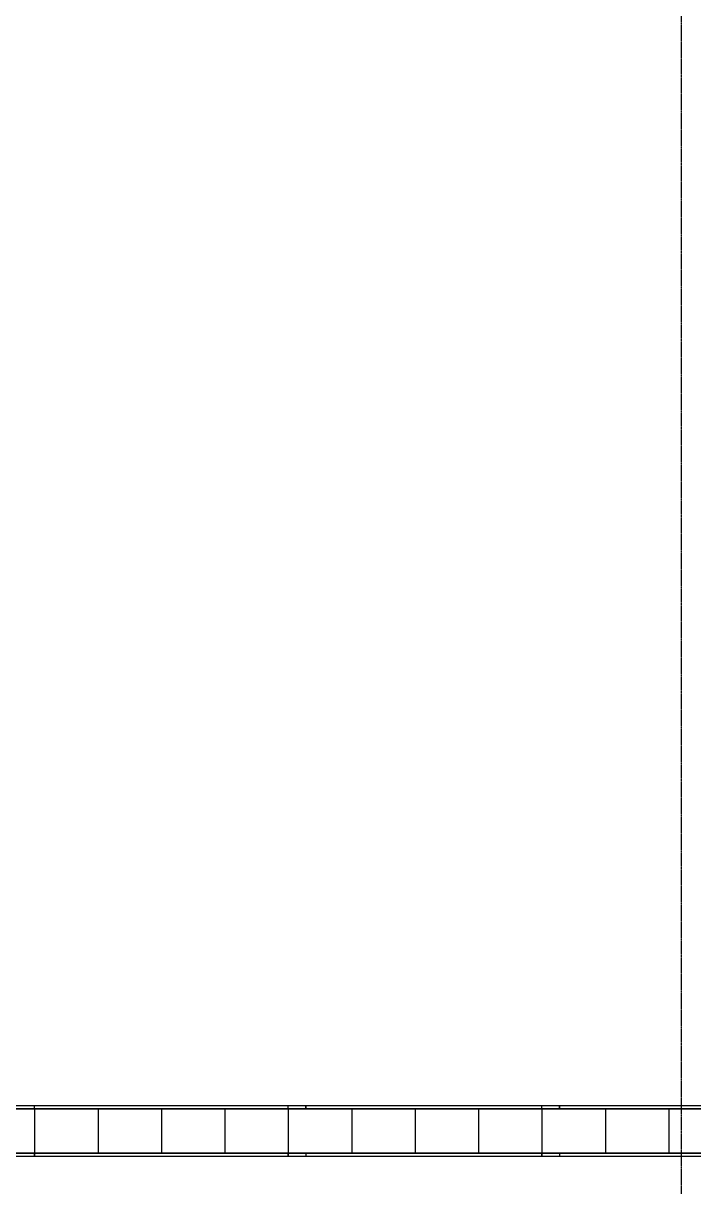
# Model space of a CAD drawing. Header units: inches. Extents: x -21257 to 11444, y 0 to 8704.
# Drawn here: x 6617 to 6934, y 579 to 1129 of the extents above; entities that cross this region are included whole.
import ezdxf

# ---------------------------------------------------------------- set-up
doc = ezdxf.new("R2010")
doc.units = ezdxf.units.IN
doc.header["$MEASUREMENT"] = 0
doc.linetypes.add('CENTER2', pattern=[1.125, 0.75, -0.125, 0.125, -0.125])
for name, color, linetype in [('500-CONV-LAYOUT', 4, 'Continuous'), ('500-CONV-LAYOUT-LOWER', 4, 'Continuous'), ('Bldg_Cline', 8, 'CENTER2')]:
    doc.layers.add(name, color=color, linetype=linetype)

# ---------------------------------------------------------------- blocks, each defined once
blk = doc.blocks.new('Promise-US15-100330-00-10-003 Bldg Colums')
at = {"layer": 'Bldg_Cline'}
blk.add_line((6000, 7192), (6000, 8), dxfattribs=at)
blk = doc.blocks.new('Promise-US15-100330-00-20-408 500 600 Series')
at = {"layer": '500-CONV-LAYOUT', "linetype": 'Continuous'}
for p, q in [((-8927.72, -13955.08, 263.5), (-8927.72, -13953.58, 263.5)), ((-8927.72, -13955.08, 270), (-8927.72, -13953.58, 270)), ((-8927.72, -13955.08, 270), (-8927.72, -13976.08, 270)), ((-8927.72, -13955.08, 270), (-8927.72, -13955.08, 263.5)), ((-8897.72, -13955.08, 270), (-8897.72, -13976.08, 270)), ((-8867.72, -13955.08, 270), (-8867.72, -13976.08, 270)), ((-8837.72, -13955.08, 270), (-8837.72, -13976.08, 270)), ((-8807.72, -13955.08, 263.5), (-8807.72, -13953.58, 263.5)), ((-8807.72, -13955.08, 270), (-8807.72, -13953.58, 270)), ((-8807.72, -13955.08, 270), (-8807.72, -13976.08, 270)), ((-8807.72, -13955.08, 270), (-8807.72, -13955.08, 263.5)), ((-8777.72, -13955.08, 270), (-8777.72, -13976.08, 270)), ((-8747.72, -13955.08, 270), (-8747.72, -13976.08, 270)), ((-8717.72, -13955.08, 270), (-8717.72, -13976.08, 270)), ((-8687.72, -13955.08, 263.5), (-8687.72, -13953.58, 263.5)), ((-8687.72, -13955.08, 270), (-8687.72, -13953.58, 270)), ((-8687.72, -13955.08, 270), (-8687.72, -13976.08, 270)), ((-8687.72, -13955.08, 270), (-8687.72, -13955.08, 263.5)), ((-8657.72, -13955.08, 270), (-8657.72, -13976.08, 270)), ((-8627.72, -13955.08, 270), (-8627.72, -13976.08, 270)), ((-8927.72, -13976.08, 263.5), (-8927.72, -13977.58, 263.5)), ((-8927.72, -13976.08, 270), (-8927.72, -13976.08, 263.5)), ((-8927.72, -13977.58, 270), (-8927.72, -13976.08, 270)), ((-8807.72, -13976.08, 263.5), (-8807.72, -13977.58, 263.5)), ((-8807.72, -13976.08, 270), (-8807.72, -13976.08, 263.5)), ((-8807.72, -13977.58, 270), (-8807.72, -13976.08, 270)), ((-8687.72, -13976.08, 263.5), (-8687.72, -13977.58, 263.5)), ((-8687.72, -13976.08, 270), (-8687.72, -13976.08, 263.5)), ((-8687.72, -13977.58, 270), (-8687.72, -13976.08, 270))]:
    blk.add_line(p, q, dxfattribs=at)
at = {"layer": '500-CONV-LAYOUT'}
for points in [[(-7727.72, -13955.08, 263.5), (-9047.72, -13955.08, 263.5), (-9047.72, -13953.58, 263.5), (-7727.72, -13953.58, 263.5)], [(-7727.72, -13955.08, 270), (-9047.72, -13955.08, 270), (-9047.72, -13953.58, 270), (-7727.72, -13953.58, 270)], [(-7727.72, -13976.08, 270), (-9047.72, -13976.08, 270), (-9047.72, -13955.08, 270), (-7727.72, -13955.08, 270)], [(-7727.72, -13955.08, 270), (-9047.72, -13955.08, 270), (-9047.72, -13955.08, 263.5), (-7727.72, -13955.08, 263.5)], [(-7727.72, -13976.08, 270), (-9047.72, -13976.08, 270), (-9047.72, -13976.08, 263.5), (-7727.72, -13976.08, 263.5)], [(-7727.72, -13977.58, 263.5), (-9047.72, -13977.58, 263.5), (-9047.72, -13976.08, 263.5), (-7727.72, -13976.08, 263.5)], [(-7727.72, -13977.58, 270), (-9047.72, -13977.58, 270), (-9047.72, -13976.08, 270), (-7727.72, -13976.08, 270)]]:
    blk.add_3dface(points, dxfattribs=at)
at = {"layer": '500-CONV-LAYOUT-LOWER'}
for p, q in [((-8799.47, -13955.06, 215.5), (-8799.47, -13953.56, 215.5)), ((-8799.47, -13953.56, 222), (-8799.47, -13955.06, 222)), ((-8799.47, -13955.06, 222), (-8799.47, -13955.06, 215.5)), ((-8679.47, -13955.06, 215.5), (-8679.47, -13953.56, 215.5)), ((-8679.47, -13953.56, 222), (-8679.47, -13955.06, 222)), ((-8679.47, -13955.06, 222), (-8679.47, -13955.06, 215.5)), ((-8799.47, -13976.06, 215.5), (-8799.47, -13977.56, 215.5)), ((-8799.47, -13976.06, 222), (-8799.47, -13976.06, 215.5)), ((-8799.47, -13976.06, 222), (-8799.47, -13977.56, 222)), ((-8679.47, -13976.06, 215.5), (-8679.47, -13977.56, 215.5)), ((-8679.47, -13976.06, 222), (-8679.47, -13976.06, 215.5)), ((-8679.47, -13976.06, 222), (-8679.47, -13977.56, 222))]:
    blk.add_line(p, q, dxfattribs=at)
for points in [[(-9039.47, -13953.56, 215.5), (-7599.47, -13953.56, 215.5), (-7599.47, -13955.06, 215.5), (-9039.47, -13955.06, 215.5)], [(-9039.47, -13953.56, 222), (-7599.47, -13953.56, 222), (-7599.47, -13955.06, 222), (-9039.47, -13955.06, 222)], [(-9039.47, -13955.06, 222), (-7599.47, -13955.06, 222), (-7599.47, -13976.06, 222), (-9039.47, -13976.06, 222)], [(-9039.47, -13955.06, 222), (-7599.47, -13955.06, 222), (-7599.47, -13955.06, 215.5), (-9039.47, -13955.06, 215.5)], [(-9039.47, -13976.06, 222), (-7599.47, -13976.06, 222), (-7599.47, -13976.06, 215.5), (-9039.47, -13976.06, 215.5)], [(-9039.47, -13976.06, 215.5), (-7599.47, -13976.06, 215.5), (-7599.47, -13977.56, 215.5), (-9039.47, -13977.56, 215.5)], [(-9039.47, -13976.06, 222), (-7599.47, -13976.06, 222), (-7599.47, -13977.56, 222), (-9039.47, -13977.56, 222)]]:
    blk.add_3dface(points, dxfattribs=at)

msp = doc.modelspace()

# ---------------------------------------------------------------- linework, layer by layer
at = {"layer": '500-CONV-LAYOUT-LOWER', "invisible_edges": 15}
for points in [[(6623.07, 1009.7, 270), (6637.49, 1008.03, 270), (6637.12, 1006.58, 270), (6623.1, 1008.2, 270)], [(6623.07, 1009.45, 270), (6637.49, 1007.78, 270), (6637.12, 1006.33, 270), (6623.1, 1007.95, 270)], [(6623.07, 1009.32, 270), (6637.49, 1007.66, 270), (6637.12, 1006.2, 270), (6623.1, 1007.82, 270)], [(6623.46, 987.2, 270), (6631.98, 986.22, 270), (6637.12, 1006.58, 270), (6623.1, 1008.2, 270)], [(6623.46, 986.95, 270), (6631.98, 985.97, 270), (6637.12, 1006.33, 270), (6623.1, 1007.95, 270)], [(6623.46, 986.83, 270), (6631.98, 985.84, 270), (6637.12, 1006.2, 270), (6623.1, 1007.82, 270)], [(6624.04, 1009.7, 260.5), (6638.27, 1007.83, 260.5), (6637.88, 1006.38, 260.5), (6624.04, 1008.2, 260.5)], [(6624.04, 1009.45, 260.5), (6638.27, 1007.58, 260.5), (6637.88, 1006.13, 260.5), (6624.04, 1007.95, 260.5)], [(6624.04, 1009.33, 260.5), (6638.27, 1007.45, 260.5), (6637.88, 1006, 260.5), (6624.04, 1007.83, 260.5)], [(6637.49, 1008.03, 270), (6650.97, 1002.65, 270), (6650.24, 1001.35, 270), (6637.12, 1006.58, 270)], [(6637.49, 1007.78, 270), (6650.97, 1002.4, 270), (6650.24, 1001.1, 270), (6637.12, 1006.33, 270)], [(6637.49, 1007.66, 270), (6650.97, 1002.28, 270), (6650.24, 1000.97, 270), (6637.12, 1006.2, 270)], [(6638.27, 1007.83, 260.5), (6651.54, 1002.33, 260.5), (6650.79, 1001.03, 260.5), (6637.88, 1006.38, 260.5)], [(6638.27, 1007.58, 260.5), (6651.54, 1002.08, 260.5), (6650.79, 1000.78, 260.5), (6637.88, 1006.13, 260.5)], [(6638.27, 1007.45, 260.5), (6651.54, 1001.96, 260.5), (6650.79, 1000.66, 260.5), (6637.88, 1006, 260.5)], [(6631.98, 986.22, 270), (6639.95, 983.04, 270), (6650.24, 1001.35, 270), (6637.12, 1006.58, 270)], [(6631.98, 985.97, 270), (6639.95, 982.79, 270), (6650.24, 1001.1, 270), (6637.12, 1006.33, 270)], [(6631.98, 985.84, 270), (6639.95, 982.66, 270), (6650.24, 1000.97, 270), (6637.12, 1006.2, 270)], [(6650.97, 1002.65, 270), (6662.58, 993.93, 270), (6661.53, 992.86, 270), (6650.24, 1001.35, 270)], [(6650.97, 1002.4, 270), (6662.58, 993.68, 270), (6661.53, 992.61, 270), (6650.24, 1001.1, 270)], [(6650.97, 1002.28, 270), (6662.58, 993.56, 270), (6661.53, 992.49, 270), (6650.24, 1000.97, 270)], [(6651.54, 1002.33, 260.5), (6662.92, 993.59, 260.5), (6661.86, 992.53, 260.5), (6650.79, 1001.03, 260.5)], [(6651.54, 1002.08, 260.5), (6662.92, 993.34, 260.5), (6661.86, 992.28, 260.5), (6650.79, 1000.78, 260.5)], [(6651.54, 1001.96, 260.5), (6662.92, 993.22, 260.5), (6661.86, 992.16, 260.5), (6650.79, 1000.66, 260.5)], [(6639.95, 983.04, 270), (6646.81, 977.89, 270), (6661.53, 992.86, 270), (6650.24, 1001.35, 270)], [(6639.95, 982.79, 270), (6646.81, 977.64, 270), (6661.53, 992.61, 270), (6650.24, 1001.1, 270)], [(6639.95, 982.66, 270), (6646.81, 977.51, 270), (6661.53, 992.49, 270), (6650.24, 1000.97, 270)], [(6646.81, 977.89, 270), (6652.08, 971.12, 270), (6670.21, 981.72, 270), (6661.53, 992.86, 270)], [(6646.81, 977.64, 270), (6652.08, 970.87, 270), (6670.21, 981.47, 270), (6661.53, 992.61, 270)], [(6646.81, 977.51, 270), (6652.08, 970.74, 270), (6670.21, 981.35, 270), (6661.53, 992.49, 270)], [(6662.58, 993.93, 270), (6671.5, 982.48, 270), (6670.21, 981.72, 270), (6661.53, 992.86, 270)], [(6662.58, 993.68, 270), (6671.5, 982.23, 270), (6670.21, 981.47, 270), (6661.53, 992.61, 270)], [(6662.58, 993.56, 270), (6671.5, 982.11, 270), (6670.21, 981.35, 270), (6661.53, 992.49, 270)], [(6662.92, 993.59, 260.5), (6671.66, 982.2, 260.5), (6670.36, 981.45, 260.5), (6661.86, 992.53, 260.5)], [(6662.92, 993.34, 260.5), (6671.66, 981.95, 260.5), (6670.36, 981.2, 260.5), (6661.86, 992.28, 260.5)], [(6662.92, 993.22, 260.5), (6671.66, 981.83, 260.5), (6670.36, 981.08, 260.5), (6661.86, 992.16, 260.5)], [(6623.49, 985.7, 270), (6631.62, 984.76, 270), (6631.98, 986.22, 270), (6623.46, 987.2, 270)], [(6623.49, 985.45, 270), (6631.62, 984.51, 270), (6631.98, 985.97, 270), (6623.46, 986.95, 270)], [(6623.49, 985.33, 270), (6631.62, 984.39, 270), (6631.98, 985.84, 270), (6623.46, 986.83, 270)], [(6624.04, 985.71, 260.5), (6632.06, 984.65, 260.5), (6632.45, 986.1, 260.5), (6624.04, 987.21, 260.5)], [(6624.04, 985.46, 260.5), (6632.06, 984.4, 260.5), (6632.45, 985.85, 260.5), (6624.04, 986.96, 260.5)], [(6624.04, 985.33, 260.5), (6632.06, 984.27, 260.5), (6632.45, 985.72, 260.5), (6624.04, 986.83, 260.5)], [(6631.62, 984.76, 270), (6639.22, 981.73, 270), (6639.95, 983.04, 270), (6631.98, 986.22, 270)], [(6631.62, 984.51, 270), (6639.22, 981.48, 270), (6639.95, 982.79, 270), (6631.98, 985.97, 270)], [(6631.62, 984.39, 270), (6639.22, 981.36, 270), (6639.95, 982.66, 270), (6631.98, 985.84, 270)], [(6632.06, 984.65, 260.5), (6639.53, 981.55, 260.5), (6640.28, 982.85, 260.5), (6632.45, 986.1, 260.5)], [(6632.06, 984.4, 260.5), (6639.53, 981.3, 260.5), (6640.28, 982.6, 260.5), (6632.45, 985.85, 260.5)], [(6632.06, 984.27, 260.5), (6639.53, 981.17, 260.5), (6640.28, 982.47, 260.5), (6632.45, 985.72, 260.5)], [(6639.22, 981.73, 270), (6645.76, 976.82, 270), (6646.81, 977.89, 270), (6639.95, 983.04, 270)], [(6639.22, 981.48, 270), (6645.76, 976.57, 270), (6646.81, 977.64, 270), (6639.95, 982.79, 270)], [(6639.22, 981.36, 270), (6645.76, 976.44, 270), (6646.81, 977.51, 270), (6639.95, 982.66, 270)], [(6639.53, 981.55, 260.5), (6645.95, 976.62, 260.5), (6647.01, 977.68, 260.5), (6640.28, 982.85, 260.5)], [(6639.53, 981.3, 260.5), (6645.95, 976.37, 260.5), (6647.01, 977.43, 260.5), (6640.28, 982.6, 260.5)], [(6639.53, 981.17, 260.5), (6645.95, 976.25, 260.5), (6647.01, 977.31, 260.5), (6640.28, 982.47, 260.5)], [(6652.08, 971.12, 270), (6655.4, 963.21, 270), (6675.67, 968.7, 270), (6670.21, 981.72, 270)], [(6652.08, 970.87, 270), (6655.4, 962.96, 270), (6675.67, 968.45, 270), (6670.21, 981.47, 270)], [(6652.08, 970.74, 270), (6655.4, 962.83, 270), (6675.67, 968.33, 270), (6670.21, 981.35, 270)], [(6671.5, 982.48, 270), (6677.11, 969.09, 270), (6675.67, 968.7, 270), (6670.21, 981.72, 270)], [(6671.5, 982.23, 270), (6677.11, 968.84, 270), (6675.67, 968.45, 270), (6670.21, 981.47, 270)], [(6671.5, 982.11, 270), (6677.11, 968.72, 270), (6675.67, 968.33, 270), (6670.21, 981.35, 270)], [(6671.66, 982.2, 260.5), (6677.16, 968.94, 260.5), (6675.71, 968.55, 260.5), (6670.36, 981.45, 260.5)], [(6671.66, 981.95, 260.5), (6677.16, 968.69, 260.5), (6675.71, 968.3, 260.5), (6670.36, 981.2, 260.5)], [(6671.66, 981.83, 260.5), (6677.16, 968.56, 260.5), (6675.71, 968.17, 260.5), (6670.36, 981.08, 260.5)], [(6645.76, 976.82, 270), (6650.79, 970.36, 270), (6652.08, 971.12, 270), (6646.81, 977.89, 270)], [(6645.76, 976.57, 270), (6650.79, 970.11, 270), (6652.08, 970.87, 270), (6646.81, 977.64, 270)], [(6645.76, 976.44, 270), (6650.79, 969.99, 270), (6652.08, 970.74, 270), (6646.81, 977.51, 270)], [(6645.95, 976.62, 260.5), (6650.88, 970.2, 260.5), (6652.18, 970.95, 260.5), (6647.01, 977.68, 260.5)], [(6645.95, 976.37, 260.5), (6650.88, 969.95, 260.5), (6652.18, 970.7, 260.5), (6647.01, 977.43, 260.5)], [(6645.95, 976.25, 260.5), (6650.88, 969.83, 260.5), (6652.18, 970.58, 260.5), (6647.01, 977.31, 260.5)], [(6650.79, 970.36, 270), (6653.95, 962.82, 270), (6655.4, 963.21, 270), (6652.08, 971.12, 270)], [(6650.79, 970.11, 270), (6653.95, 962.57, 270), (6655.4, 962.96, 270), (6652.08, 970.87, 270)], [(6650.79, 969.99, 270), (6653.95, 962.44, 270), (6655.4, 962.83, 270), (6652.08, 970.74, 270)], [(6650.88, 970.2, 260.5), (6653.97, 962.73, 260.5), (6655.42, 963.12, 260.5), (6652.18, 970.95, 260.5)], [(6650.88, 969.95, 260.5), (6653.97, 962.48, 260.5), (6655.42, 962.87, 260.5), (6652.18, 970.7, 260.5)], [(6650.88, 969.83, 260.5), (6653.97, 962.35, 260.5), (6655.42, 962.74, 260.5), (6652.18, 970.58, 260.5)], [(6655.4, 963.21, 270), (6656.53, 954.71, 270), (6677.53, 954.71, 270), (6675.67, 968.7, 270)], [(6677.11, 969.09, 270), (6679.03, 954.71, 270), (6677.53, 954.71, 270), (6675.67, 968.7, 270)], [(6677.16, 968.94, 260.5), (6679.03, 954.71, 260.5), (6677.53, 954.71, 260.5), (6675.71, 968.55, 260.5)], [(6653.95, 962.82, 270), (6655.03, 954.71, 270), (6656.53, 954.71, 270), (6655.4, 963.21, 270)], [(6653.97, 962.73, 260.5), (6655.03, 954.71, 260.5), (6656.53, 954.71, 260.5), (6655.42, 963.12, 260.5)], [(6656.53, 649.05, 222), (6655.54, 640.53, 222), (6675.9, 635.39, 222), (6677.52, 649.42, 222)], [(6656.53, 649.05, 222), (6655.54, 640.53, 222), (6675.9, 635.39, 222), (6677.52, 649.42, 222)], [(6656.53, 649.05, 222), (6655.54, 640.53, 222), (6675.9, 635.39, 222), (6677.52, 649.42, 222)], [(6656.53, 649.05, 222), (6655.54, 640.53, 222), (6675.9, 635.39, 222), (6677.52, 649.42, 222)], [(6656.53, 649.05, 222), (6655.54, 640.53, 222), (6675.9, 635.39, 222), (6677.52, 649.42, 222)], [(6679.02, 649.45, 222), (6677.36, 635.03, 222), (6675.9, 635.39, 222), (6677.52, 649.42, 222)], [(6679.02, 649.45, 222), (6677.36, 635.03, 222), (6675.9, 635.39, 222), (6677.52, 649.42, 222)], [(6679.02, 649.45, 222), (6677.36, 635.03, 222), (6675.9, 635.39, 222), (6677.52, 649.42, 222)], [(6679.02, 649.45, 222), (6677.36, 635.03, 222), (6675.9, 635.39, 222), (6677.52, 649.42, 222)], [(6679.02, 649.45, 222), (6677.36, 635.03, 222), (6675.9, 635.39, 222), (6677.52, 649.42, 222)], [(6655.03, 648.48, 212.5), (6653.97, 640.46, 212.5), (6655.42, 640.07, 212.5), (6656.53, 648.48, 212.5)], [(6655.03, 648.48, 212.5), (6653.97, 640.46, 212.5), (6655.42, 640.07, 212.5), (6656.53, 648.48, 212.5)], [(6655.03, 648.48, 212.5), (6653.97, 640.46, 212.5), (6655.42, 640.07, 212.5), (6656.53, 648.48, 212.5)], [(6655.03, 648.48, 212.5), (6653.97, 640.46, 212.5), (6655.42, 640.07, 212.5), (6656.53, 648.48, 212.5)], [(6655.03, 648.48, 212.5), (6653.97, 640.46, 212.5), (6655.42, 640.07, 212.5), (6656.53, 648.48, 212.5)], [(6655.03, 649.03, 222), (6654.09, 640.9, 222), (6655.54, 640.53, 222), (6656.53, 649.05, 222)], [(6655.03, 649.03, 222), (6654.09, 640.9, 222), (6655.54, 640.53, 222), (6656.53, 649.05, 222)], [(6655.03, 649.03, 222), (6654.09, 640.9, 222), (6655.54, 640.53, 222), (6656.53, 649.05, 222)], [(6655.03, 649.03, 222), (6654.09, 640.9, 222), (6655.54, 640.53, 222), (6656.53, 649.05, 222)], [(6655.03, 649.03, 222), (6654.09, 640.9, 222), (6655.54, 640.53, 222), (6656.53, 649.05, 222)], [(6679.03, 648.48, 212.5), (6677.15, 634.24, 212.5), (6675.7, 634.63, 212.5), (6677.53, 648.48, 212.5)], [(6679.03, 648.48, 212.5), (6677.15, 634.24, 212.5), (6675.7, 634.63, 212.5), (6677.53, 648.48, 212.5)], [(6679.03, 648.48, 212.5), (6677.15, 634.24, 212.5), (6675.7, 634.63, 212.5), (6677.53, 648.48, 212.5)], [(6679.03, 648.48, 212.5), (6677.15, 634.24, 212.5), (6675.7, 634.63, 212.5), (6677.53, 648.48, 212.5)], [(6679.03, 648.48, 212.5), (6677.15, 634.24, 212.5), (6675.7, 634.63, 212.5), (6677.53, 648.48, 212.5)], [(6653.97, 640.46, 212.5), (6650.87, 632.98, 212.5), (6652.17, 632.23, 212.5), (6655.42, 640.07, 212.5)], [(6653.97, 640.46, 212.5), (6650.87, 632.98, 212.5), (6652.17, 632.23, 212.5), (6655.42, 640.07, 212.5)], [(6653.97, 640.46, 212.5), (6650.87, 632.98, 212.5), (6652.17, 632.23, 212.5), (6655.42, 640.07, 212.5)], [(6653.97, 640.46, 212.5), (6650.87, 632.98, 212.5), (6652.17, 632.23, 212.5), (6655.42, 640.07, 212.5)], [(6653.97, 640.46, 212.5), (6650.87, 632.98, 212.5), (6652.17, 632.23, 212.5), (6655.42, 640.07, 212.5)], [(6654.09, 640.9, 222), (6651.06, 633.3, 222), (6652.36, 632.56, 222), (6655.54, 640.53, 222)], [(6654.09, 640.9, 222), (6651.06, 633.3, 222), (6652.36, 632.56, 222), (6655.54, 640.53, 222)], [(6654.09, 640.9, 222), (6651.06, 633.3, 222), (6652.36, 632.56, 222), (6655.54, 640.53, 222)], [(6654.09, 640.9, 222), (6651.06, 633.3, 222), (6652.36, 632.56, 222), (6655.54, 640.53, 222)], [(6654.09, 640.9, 222), (6651.06, 633.3, 222), (6652.36, 632.56, 222), (6655.54, 640.53, 222)], [(6655.54, 640.53, 222), (6652.36, 632.56, 222), (6670.67, 622.28, 222), (6675.9, 635.39, 222)], [(6655.54, 640.53, 222), (6652.36, 632.56, 222), (6670.67, 622.28, 222), (6675.9, 635.39, 222)], [(6655.54, 640.53, 222), (6652.36, 632.56, 222), (6670.67, 622.28, 222), (6675.9, 635.39, 222)], [(6655.54, 640.53, 222), (6652.36, 632.56, 222), (6670.67, 622.28, 222), (6675.9, 635.39, 222)], [(6655.54, 640.53, 222), (6652.36, 632.56, 222), (6670.67, 622.28, 222), (6675.9, 635.39, 222)], [(6650.87, 632.98, 212.5), (6645.95, 626.56, 212.5), (6647.01, 625.5, 212.5), (6652.17, 632.23, 212.5)], [(6650.87, 632.98, 212.5), (6645.95, 626.56, 212.5), (6647.01, 625.5, 212.5), (6652.17, 632.23, 212.5)], [(6650.87, 632.98, 212.5), (6645.95, 626.56, 212.5), (6647.01, 625.5, 212.5), (6652.17, 632.23, 212.5)], [(6650.87, 632.98, 212.5), (6645.95, 626.56, 212.5), (6647.01, 625.5, 212.5), (6652.17, 632.23, 212.5)], [(6650.87, 632.98, 212.5), (6645.95, 626.56, 212.5), (6647.01, 625.5, 212.5), (6652.17, 632.23, 212.5)], [(6651.06, 633.3, 222), (6646.14, 626.76, 222), (6647.21, 625.71, 222), (6652.36, 632.56, 222)], [(6651.06, 633.3, 222), (6646.14, 626.76, 222), (6647.21, 625.71, 222), (6652.36, 632.56, 222)], [(6651.06, 633.3, 222), (6646.14, 626.76, 222), (6647.21, 625.71, 222), (6652.36, 632.56, 222)], [(6651.06, 633.3, 222), (6646.14, 626.76, 222), (6647.21, 625.71, 222), (6652.36, 632.56, 222)], [(6651.06, 633.3, 222), (6646.14, 626.76, 222), (6647.21, 625.71, 222), (6652.36, 632.56, 222)], [(6677.15, 634.24, 212.5), (6671.66, 620.98, 212.5), (6670.36, 621.73, 212.5), (6675.7, 634.63, 212.5)], [(6677.15, 634.24, 212.5), (6671.66, 620.98, 212.5), (6670.36, 621.73, 212.5), (6675.7, 634.63, 212.5)], [(6677.15, 634.24, 212.5), (6671.66, 620.98, 212.5), (6670.36, 621.73, 212.5), (6675.7, 634.63, 212.5)], [(6677.15, 634.24, 212.5), (6671.66, 620.98, 212.5), (6670.36, 621.73, 212.5), (6675.7, 634.63, 212.5)], [(6677.15, 634.24, 212.5), (6671.66, 620.98, 212.5), (6670.36, 621.73, 212.5), (6675.7, 634.63, 212.5)], [(6677.36, 635.03, 222), (6671.98, 621.54, 222), (6670.67, 622.28, 222), (6675.9, 635.39, 222)], [(6677.36, 635.03, 222), (6671.98, 621.54, 222), (6670.67, 622.28, 222), (6675.9, 635.39, 222)], [(6677.36, 635.03, 222), (6671.98, 621.54, 222), (6670.67, 622.28, 222), (6675.9, 635.39, 222)], [(6677.36, 635.03, 222), (6671.98, 621.54, 222), (6670.67, 622.28, 222), (6675.9, 635.39, 222)], [(6677.36, 635.03, 222), (6671.98, 621.54, 222), (6670.67, 622.28, 222), (6675.9, 635.39, 222)], [(6652.36, 632.56, 222), (6647.21, 625.71, 222), (6662.19, 610.99, 222), (6670.67, 622.28, 222)], [(6652.36, 632.56, 222), (6647.21, 625.71, 222), (6662.19, 610.99, 222), (6670.67, 622.28, 222)], [(6652.36, 632.56, 222), (6647.21, 625.71, 222), (6662.19, 610.99, 222), (6670.67, 622.28, 222)], [(6652.36, 632.56, 222), (6647.21, 625.71, 222), (6662.19, 610.99, 222), (6670.67, 622.28, 222)], [(6652.36, 632.56, 222), (6647.21, 625.71, 222), (6662.19, 610.99, 222), (6670.67, 622.28, 222)], [(6645.95, 626.56, 212.5), (6639.53, 621.64, 212.5), (6640.28, 620.34, 212.5), (6647.01, 625.5, 212.5)], [(6645.95, 626.56, 212.5), (6639.53, 621.64, 212.5), (6640.28, 620.34, 212.5), (6647.01, 625.5, 212.5)], [(6645.95, 626.56, 212.5), (6639.53, 621.64, 212.5), (6640.28, 620.34, 212.5), (6647.01, 625.5, 212.5)], [(6645.95, 626.56, 212.5), (6639.53, 621.64, 212.5), (6640.28, 620.34, 212.5), (6647.01, 625.5, 212.5)], [(6645.95, 626.56, 212.5), (6639.53, 621.64, 212.5), (6640.28, 620.34, 212.5), (6647.01, 625.5, 212.5)], [(6646.14, 626.76, 222), (6639.69, 621.73, 222), (6640.44, 620.44, 222), (6647.21, 625.71, 222)], [(6646.14, 626.76, 222), (6639.69, 621.73, 222), (6640.44, 620.44, 222), (6647.21, 625.71, 222)], [(6646.14, 626.76, 222), (6639.69, 621.73, 222), (6640.44, 620.44, 222), (6647.21, 625.71, 222)], [(6646.14, 626.76, 222), (6639.69, 621.73, 222), (6640.44, 620.44, 222), (6647.21, 625.71, 222)], [(6646.14, 626.76, 222), (6639.69, 621.73, 222), (6640.44, 620.44, 222), (6647.21, 625.71, 222)], [(6647.21, 625.71, 222), (6640.44, 620.44, 222), (6651.05, 602.31, 222), (6662.19, 610.99, 222)], [(6647.21, 625.71, 222), (6640.44, 620.44, 222), (6651.05, 602.31, 222), (6662.19, 610.99, 222)], [(6647.21, 625.71, 222), (6640.44, 620.44, 222), (6651.05, 602.31, 222), (6662.19, 610.99, 222)], [(6647.21, 625.71, 222), (6640.44, 620.44, 222), (6651.05, 602.31, 222), (6662.19, 610.99, 222)], [(6647.21, 625.71, 222), (6640.44, 620.44, 222), (6651.05, 602.31, 222), (6662.19, 610.99, 222)], [(6671.98, 621.54, 222), (6663.26, 609.94, 222), (6662.19, 610.99, 222), (6670.67, 622.28, 222)], [(6671.98, 621.54, 222), (6663.26, 609.94, 222), (6662.19, 610.99, 222), (6670.67, 622.28, 222)], [(6671.98, 621.54, 222), (6663.26, 609.94, 222), (6662.19, 610.99, 222), (6670.67, 622.28, 222)], [(6671.98, 621.54, 222), (6663.26, 609.94, 222), (6662.19, 610.99, 222), (6670.67, 622.28, 222)], [(6671.98, 621.54, 222), (6663.26, 609.94, 222), (6662.19, 610.99, 222), (6670.67, 622.28, 222)], [(6632.14, 618.57, 222), (6624.03, 617.49, 222), (6624.03, 615.99, 222), (6632.53, 617.12, 222)], [(6632.05, 618.54, 212.5), (6624.03, 617.49, 212.5), (6624.03, 615.99, 212.5), (6632.44, 617.09, 212.5)], [(6632.53, 617.12, 222), (6624.03, 615.99, 222), (6624.03, 594.99, 222), (6638.03, 596.85, 222)], [(6639.53, 621.64, 212.5), (6632.05, 618.54, 212.5), (6632.44, 617.09, 212.5), (6640.28, 620.34, 212.5)], [(6639.53, 621.64, 212.5), (6632.05, 618.54, 212.5), (6632.44, 617.09, 212.5), (6640.28, 620.34, 212.5)], [(6639.53, 621.64, 212.5), (6632.05, 618.54, 212.5), (6632.44, 617.09, 212.5), (6640.28, 620.34, 212.5)], [(6639.53, 621.64, 212.5), (6632.05, 618.54, 212.5), (6632.44, 617.09, 212.5), (6640.28, 620.34, 212.5)], [(6639.53, 621.64, 212.5), (6632.05, 618.54, 212.5), (6632.44, 617.09, 212.5), (6640.28, 620.34, 212.5)], [(6639.69, 621.73, 222), (6632.14, 618.57, 222), (6632.53, 617.12, 222), (6640.44, 620.44, 222)], [(6639.69, 621.73, 222), (6632.14, 618.57, 222), (6632.53, 617.12, 222), (6640.44, 620.44, 222)], [(6639.69, 621.73, 222), (6632.14, 618.57, 222), (6632.53, 617.12, 222), (6640.44, 620.44, 222)], [(6639.69, 621.73, 222), (6632.14, 618.57, 222), (6632.53, 617.12, 222), (6640.44, 620.44, 222)], [(6639.69, 621.73, 222), (6632.14, 618.57, 222), (6632.53, 617.12, 222), (6640.44, 620.44, 222)], [(6640.44, 620.44, 222), (6632.53, 617.12, 222), (6638.03, 596.85, 222), (6651.05, 602.31, 222)], [(6640.44, 620.44, 222), (6632.53, 617.12, 222), (6638.03, 596.85, 222), (6651.05, 602.31, 222)], [(6640.44, 620.44, 222), (6632.53, 617.12, 222), (6638.03, 596.85, 222), (6651.05, 602.31, 222)], [(6640.44, 620.44, 222), (6632.53, 617.12, 222), (6638.03, 596.85, 222), (6651.05, 602.31, 222)], [(6640.44, 620.44, 222), (6632.53, 617.12, 222), (6638.03, 596.85, 222), (6651.05, 602.31, 222)], [(6671.66, 620.98, 212.5), (6662.92, 609.59, 212.5), (6661.86, 610.65, 212.5), (6670.36, 621.73, 212.5)], [(6671.66, 620.98, 212.5), (6662.92, 609.59, 212.5), (6661.86, 610.65, 212.5), (6670.36, 621.73, 212.5)], [(6671.66, 620.98, 212.5), (6662.92, 609.59, 212.5), (6661.86, 610.65, 212.5), (6670.36, 621.73, 212.5)], [(6671.66, 620.98, 212.5), (6662.92, 609.59, 212.5), (6661.86, 610.65, 212.5), (6670.36, 621.73, 212.5)], [(6671.66, 620.98, 212.5), (6662.92, 609.59, 212.5), (6661.86, 610.65, 212.5), (6670.36, 621.73, 212.5)], [(6663.26, 609.94, 222), (6651.81, 601.02, 222), (6651.05, 602.31, 222), (6662.19, 610.99, 222)], [(6663.26, 609.94, 222), (6651.81, 601.02, 222), (6651.05, 602.31, 222), (6662.19, 610.99, 222)], [(6663.26, 609.94, 222), (6651.81, 601.02, 222), (6651.05, 602.31, 222), (6662.19, 610.99, 222)], [(6663.26, 609.94, 222), (6651.81, 601.02, 222), (6651.05, 602.31, 222), (6662.19, 610.99, 222)], [(6663.26, 609.94, 222), (6651.81, 601.02, 222), (6651.05, 602.31, 222), (6662.19, 610.99, 222)], [(6662.92, 609.59, 212.5), (6651.53, 600.85, 212.5), (6650.78, 602.15, 212.5), (6661.86, 610.65, 212.5)], [(6662.92, 609.59, 212.5), (6651.53, 600.85, 212.5), (6650.78, 602.15, 212.5), (6661.86, 610.65, 212.5)], [(6662.92, 609.59, 212.5), (6651.53, 600.85, 212.5), (6650.78, 602.15, 212.5), (6661.86, 610.65, 212.5)], [(6662.92, 609.59, 212.5), (6651.53, 600.85, 212.5), (6650.78, 602.15, 212.5), (6661.86, 610.65, 212.5)], [(6662.92, 609.59, 212.5), (6651.53, 600.85, 212.5), (6650.78, 602.15, 212.5), (6661.86, 610.65, 212.5)], [(6651.53, 600.85, 212.5), (6638.26, 595.36, 212.5), (6637.87, 596.81, 212.5), (6650.78, 602.15, 212.5)], [(6651.53, 600.85, 212.5), (6638.26, 595.36, 212.5), (6637.87, 596.81, 212.5), (6650.78, 602.15, 212.5)], [(6651.53, 600.85, 212.5), (6638.26, 595.36, 212.5), (6637.87, 596.81, 212.5), (6650.78, 602.15, 212.5)], [(6651.53, 600.85, 212.5), (6638.26, 595.36, 212.5), (6637.87, 596.81, 212.5), (6650.78, 602.15, 212.5)], [(6651.53, 600.85, 212.5), (6638.26, 595.36, 212.5), (6637.87, 596.81, 212.5), (6650.78, 602.15, 212.5)], [(6651.81, 601.02, 222), (6638.42, 595.4, 222), (6638.03, 596.85, 222), (6651.05, 602.31, 222)], [(6651.81, 601.02, 222), (6638.42, 595.4, 222), (6638.03, 596.85, 222), (6651.05, 602.31, 222)], [(6651.81, 601.02, 222), (6638.42, 595.4, 222), (6638.03, 596.85, 222), (6651.05, 602.31, 222)], [(6651.81, 601.02, 222), (6638.42, 595.4, 222), (6638.03, 596.85, 222), (6651.05, 602.31, 222)], [(6651.81, 601.02, 222), (6638.42, 595.4, 222), (6638.03, 596.85, 222), (6651.05, 602.31, 222)], [(6638.42, 595.4, 222), (6624.03, 593.49, 222), (6624.03, 594.99, 222), (6638.03, 596.85, 222)], [(6638.26, 595.36, 212.5), (6624.03, 593.49, 212.5), (6624.03, 594.99, 212.5), (6637.87, 596.81, 212.5)]]:
    msp.add_3dface(points, dxfattribs=at)

# ---------------------------------------------------------------- block references
for name, p in [('Promise-US15-100330-00-10-003 Bldg Colums', (928.05, 515.51)), ('Promise-US15-100330-00-20-408 500 600 Series', (15549.99, 14571.05))]:
    msp.add_blockref(name, p)

doc.saveas('drawing.dxf')
